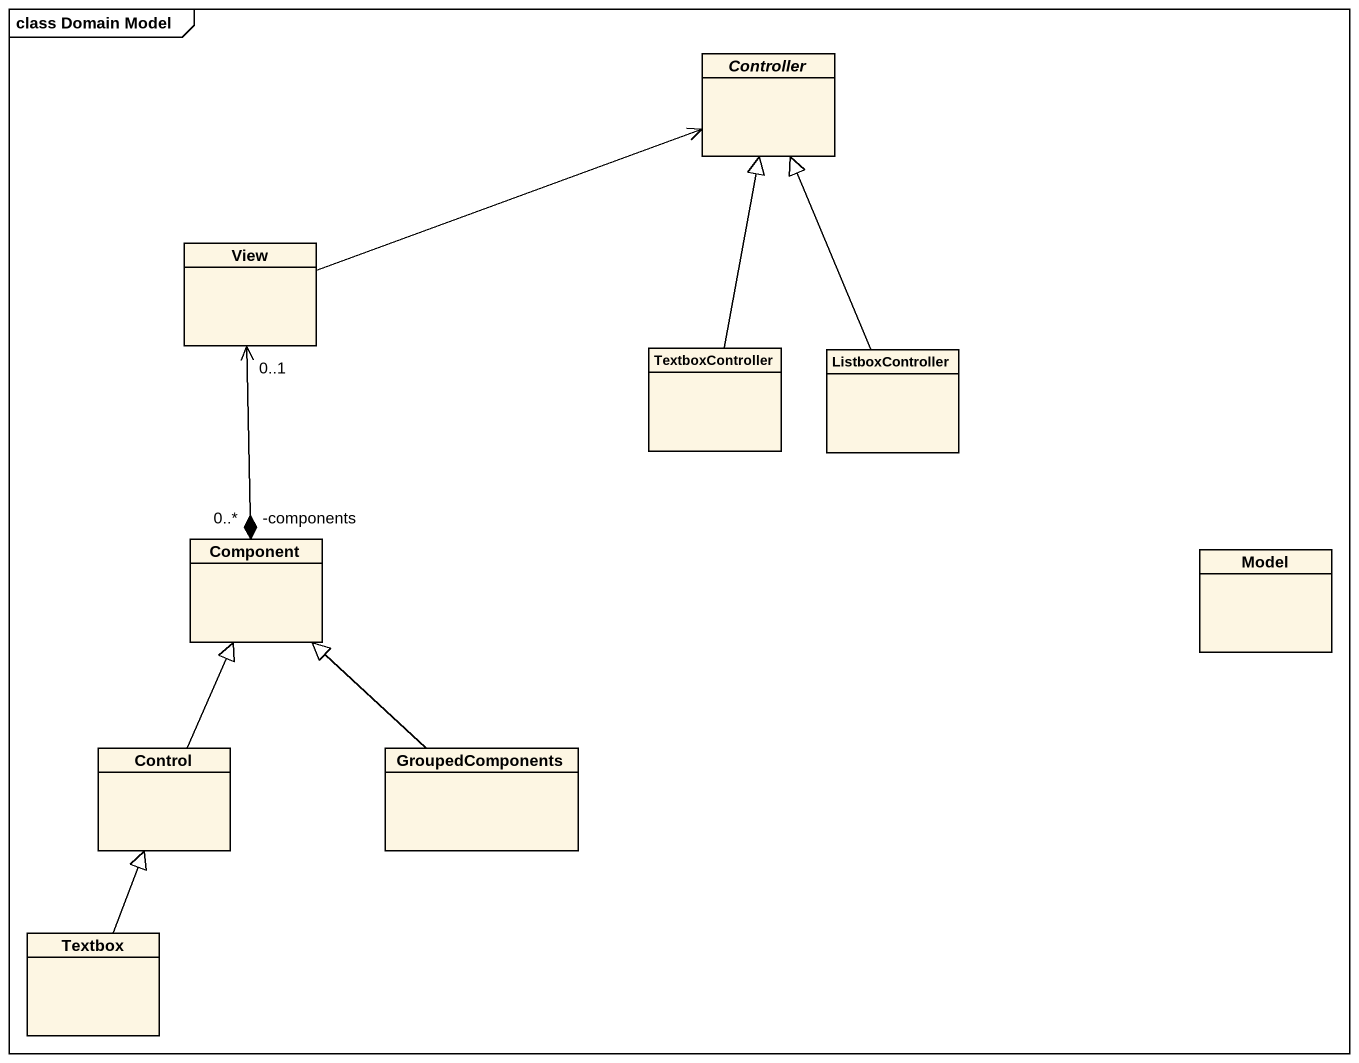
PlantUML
@startuml
mainframe class Domain Model
hide circle
hide empty members
abstract class Controller
class View
class TextboxController
class ListboxController
class "Component" as Component_
class Model
class "Control" as Control_
class GroupedComponents
class Textbox
View -right-> Controller
View "0..1" <--* "-components\n0..*" Component_
TextboxController -up-|> Controller
ListboxController -up-|> Controller
Control_ -up-|> Component_
GroupedComponents -up-|> Component_
Textbox -up-|> Control_
@enduml
